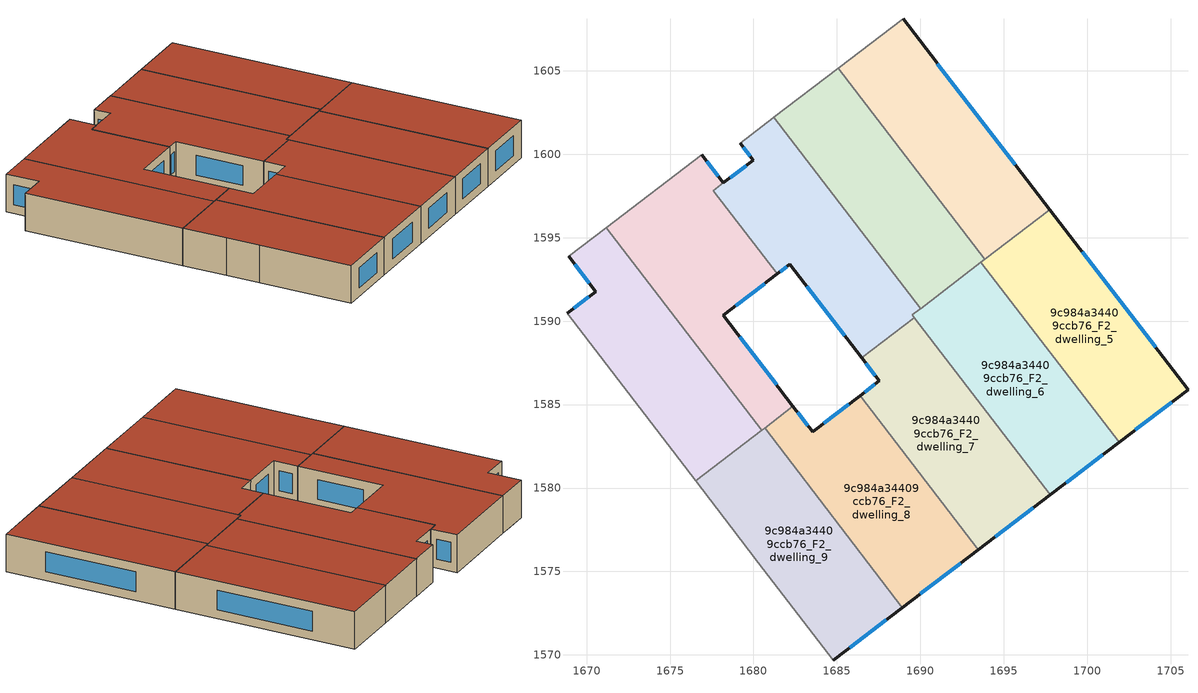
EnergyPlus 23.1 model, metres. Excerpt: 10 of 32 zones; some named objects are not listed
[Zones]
9c984a34409ccb76_F2_dwelling_0
 floor to 9c984a34409ccb76_F1_dwelling_0 (EU_floor_Construction): 1688.97,1608.13 1697.75,1596.69 1694.5,1594.21 1685.72,1605.66 z6
 floor to 9c984a34409ccb76_F1_dwelling_1 (EU_floor_Construction): 1685.72,1605.66 1694.5,1594.21 1693.86,1593.71 1685.07,1605.16 z6
 wall outside (EU_wall_Construction): 1697.75,1596.69 1688.97,1608.13 z6:9
 wall to 9c984a34409ccb76_F2_dwelling_1 (EU_wall_Construction): 1685.07,1605.16 1693.86,1593.71 z6:9
 wall adiabatic (EU_wall_Construction): 1688.97,1608.13 1685.07,1605.16 z6:9
 wall to 9c984a34409ccb76_F2_dwelling_5 (EU_wall_Construction): 1693.86,1593.71 1697.75,1596.69 z6:9
 window (EU_Window_Construction): 1695.69,1599.38 1691.03,1605.45 z6.7:8.3
 roof outside (EU_roof_Construction): 1697.75,1596.69 1688.97,1608.13 1685.07,1605.16 1693.86,1593.71 z9
9c984a34409ccb76_F2_dwelling_1
 floor to 9c984a34409ccb76_F1_dwelling_1 (EU_floor_Construction): 1685.07,1605.16 1693.86,1593.71 1691.27,1591.72 1682.48,1603.18 z6
 floor to 9c984a34409ccb76_F1_dwelling_2 (EU_floor_Construction): 1682.48,1603.18 1691.27,1591.72 1690.01,1590.76 1681.22,1602.22 z6
 wall to 9c984a34409ccb76_F2_dwelling_2 (EU_wall_Construction): 1681.22,1602.22 1690.01,1590.76 z6:9
 wall adiabatic (EU_wall_Construction): 1685.07,1605.16 1681.22,1602.22 z6:9
 wall to 9c984a34409ccb76_F2_dwelling_6 (EU_wall_Construction): 1690.01,1590.76 1693.63,1593.54 z6:9
 wall to 9c984a34409ccb76_F2_dwelling_5 (EU_wall_Construction): 1693.63,1593.54 1693.86,1593.71 z6:9
 roof outside (EU_roof_Construction): 1693.86,1593.71 1685.07,1605.16 1681.22,1602.22 1690.01,1590.76 z9
9c984a34409ccb76_F2_dwelling_2
 floor to 9c984a34409ccb76_F1_dwelling_2 (EU_floor_Construction): 1681.22,1602.22 1690.01,1590.76 1689.97,1590.73 1688.03,1589.24 1679.23,1600.71 1681.18,1602.19 z6
 floor to 9c984a34409ccb76_F1_dwelling_3 (EU_floor_Construction): 1679.98,1599.65 1679.19,1600.68 1679.23,1600.71 1688.03,1589.24 1686.36,1587.96 1682.18,1593.4 1681.43,1592.83 1677.6,1597.83 z6
 floor to 9c984a34409ccb76_F1_dwelling_8 (EU_floor_Construction): 1689.51,1590.37 1689.63,1590.21 1686.48,1587.8 1686.36,1587.96 z6
 wall outside (EU_wall_Construction): 1681.43,1592.83 1682.18,1593.4 1686.48,1587.8 / 1679.19,1600.68 1679.98,1599.65 1678.2,1598.29 z6:9
 wall to 9c984a34409ccb76_F2_dwelling_3 (EU_wall_Construction): 1678.2,1598.29 1677.6,1597.83 1681.43,1592.83 z6:9
 wall adiabatic (EU_wall_Construction): 1681.22,1602.22 1681.18,1602.19 1679.19,1600.68 z6:9
 wall to 9c984a34409ccb76_F2_dwelling_7 (EU_wall_Construction): 1686.48,1587.8 1689.63,1590.21 z6:9
 wall to 9c984a34409ccb76_F2_dwelling_6 (EU_wall_Construction): 1689.63,1590.21 1689.51,1590.37 1689.97,1590.73 1690.01,1590.76 z6:9
 window (EU_Window_Construction): 1681.61,1592.97 1682,1593.27 / 1679.38,1600.44 1679.8,1599.89 / 1683.19,1592.08 1685.47,1589.12 / 1679.56,1599.33 1678.62,1598.61 z6.7:8.3
 roof outside (EU_roof_Construction): 1689.63,1590.21 1689.51,1590.37 1689.97,1590.73 1690.01,1590.76 1681.22,1602.22 1681.18,1602.19 1679.19,1600.68 1679.98,1599.65 1677.6,1597.83 1681.43,1592.83 1682.18,1593.4 1686.48,1587.8 z9
9c984a34409ccb76_F2_dwelling_3
 floor to 9c984a34409ccb76_F1_dwelling_3 (EU_floor_Construction): 1678.2,1598.29 1677.6,1597.83 1681.43,1592.83 1679.21,1591.14 1674.08,1597.83 1676.9,1599.98 z6
 floor to 9c984a34409ccb76_F1_dwelling_4 (EU_floor_Construction): 1679.21,1591.14 1678.18,1590.35 1682.36,1584.89 1680.49,1583.46 1671.17,1595.61 1674.08,1597.83 z6
 wall outside (EU_wall_Construction): 1678.2,1598.29 1676.9,1599.98 / 1682.36,1584.89 1678.18,1590.35 1681.43,1592.83 z6:9
 wall to 9c984a34409ccb76_F2_dwelling_4 (EU_wall_Construction): 1671.17,1595.61 1680.49,1583.46 z6:9
 wall adiabatic (EU_wall_Construction): 1676.9,1599.98 1671.17,1595.61 z6:9
 wall to 9c984a34409ccb76_F2_dwelling_8 (EU_wall_Construction): 1680.67,1583.6 1682.36,1584.89 z6:9
 wall to 9c984a34409ccb76_F2_dwelling_9 (EU_wall_Construction): 1680.49,1583.46 1680.67,1583.6 z6:9
 window (EU_Window_Construction): 1677.9,1598.69 1677.21,1599.58 / 1678.95,1590.93 1680.67,1592.25 / 1681.38,1586.18 1679.17,1589.07 z6.7:8.3
 roof outside (EU_roof_Construction): 1682.36,1584.89 1678.18,1590.35 1681.43,1592.83 1677.6,1597.83 1678.2,1598.29 1676.9,1599.98 1671.17,1595.61 1680.49,1583.46 z9
9c984a34409ccb76_F2_dwelling_4
 floor to 9c984a34409ccb76_F1_dwelling_4 (EU_floor_Construction): 1671.17,1595.61 1680.49,1583.46 1679.88,1582.99 1670.56,1595.15 z6
 floor to 9c984a34409ccb76_F1_dwelling_5 (EU_floor_Construction): 1670.56,1595.15 1679.88,1582.99 1676.53,1580.42 1668.82,1590.47 1670.53,1591.78 1668.91,1593.9 z6
 wall outside (EU_wall_Construction): 1668.91,1593.9 1670.53,1591.78 1668.82,1590.47 z6:9
 wall adiabatic (EU_wall_Construction): 1668.82,1590.47 1676.53,1580.42 / 1671.17,1595.61 1668.91,1593.9 z6:9
 wall to 9c984a34409ccb76_F2_dwelling_9 (EU_wall_Construction): 1676.53,1580.42 1680.49,1583.46 z6:9
 window (EU_Window_Construction): 1670.13,1591.47 1669.22,1590.78 / 1669.29,1593.4 1670.15,1592.27 z6.7:8.3
 roof outside (EU_roof_Construction): 1680.49,1583.46 1671.17,1595.61 1668.91,1593.9 1670.53,1591.78 1668.82,1590.47 1676.53,1580.42 z9
9c984a34409ccb76_F2_dwelling_5
 floor to 9c984a34409ccb76_F1_dwelling_6 (EU_floor_Construction): 1697.75,1596.69 1706.05,1585.89 1701.91,1582.74 1693.63,1593.54 z6
 wall outside (EU_wall_Construction): 1701.91,1582.74 1706.05,1585.89 1697.75,1596.69 z6:9
 wall to 9c984a34409ccb76_F2_dwelling_6 (EU_wall_Construction): 1693.63,1593.54 1701.91,1582.74 z6:9
 window (EU_Window_Construction): 1704.1,1588.43 1699.7,1594.16 / 1702.88,1583.48 1705.08,1585.15 z6.7:8.3
 roof outside (EU_roof_Construction): 1706.05,1585.89 1697.75,1596.69 1693.63,1593.54 1701.91,1582.74 z9
9c984a34409ccb76_F2_dwelling_6
 floor to 9c984a34409ccb76_F1_dwelling_7 (EU_floor_Construction): 1693.63,1593.54 1701.91,1582.74 1697.78,1579.58 1689.51,1590.37 z6
 wall outside (EU_wall_Construction): 1697.78,1579.58 1701.91,1582.74 z6:9
 wall to 9c984a34409ccb76_F2_dwelling_7 (EU_wall_Construction): 1689.63,1590.21 1697.78,1579.58 z6:9
 window (EU_Window_Construction): 1698.75,1580.33 1700.94,1582 z6.7:8.3
 roof outside (EU_roof_Construction): 1701.91,1582.74 1693.63,1593.54 1689.51,1590.37 1697.78,1579.58 z9
9c984a34409ccb76_F2_dwelling_7
 floor to 9c984a34409ccb76_F1_dwelling_8 (EU_floor_Construction): 1689.63,1590.21 1697.78,1579.58 1693.48,1576.3 1686.4,1585.54 1687.54,1586.42 1686.48,1587.8 z6
 wall outside (EU_wall_Construction): 1693.48,1576.3 1697.78,1579.58 / 1686.48,1587.8 1687.54,1586.42 1686.4,1585.54 z6:9
 wall to 9c984a34409ccb76_F2_dwelling_8 (EU_wall_Construction): 1686.4,1585.54 1693.48,1576.3 z6:9
 window (EU_Window_Construction): 1694.49,1577.07 1696.77,1578.81 / 1687.27,1586.21 1686.66,1585.75 / 1686.73,1587.48 1687.29,1586.74 z6.7:8.3
 roof outside (EU_roof_Construction): 1697.78,1579.58 1689.63,1590.21 1686.48,1587.8 1687.54,1586.42 1686.4,1585.54 1693.48,1576.3 z9
9c984a34409ccb76_F2_dwelling_8
 floor to 9c984a34409ccb76_F1_dwelling_9 (EU_floor_Construction): 1686.4,1585.54 1693.48,1576.3 1688.93,1572.83 1680.67,1583.6 1682.36,1584.89 1683.54,1583.36 z6
 wall outside (EU_wall_Construction): 1686.4,1585.54 1683.54,1583.36 1682.36,1584.89 / 1688.93,1572.83 1693.48,1576.3 z6:9
 wall to 9c984a34409ccb76_F2_dwelling_9 (EU_wall_Construction): 1680.67,1583.6 1688.93,1572.83 z6:9
 window (EU_Window_Construction): 1683.27,1583.72 1682.64,1584.53 / 1685.73,1585.03 1684.21,1583.87 / 1690,1573.65 1692.41,1575.49 z6.7:8.3
 roof outside (EU_roof_Construction): 1693.48,1576.3 1686.4,1585.54 1683.54,1583.36 1682.36,1584.89 1680.67,1583.6 1688.93,1572.83 z9
9c984a34409ccb76_F2_dwelling_9
 floor to 9c984a34409ccb76_F1_dwelling_10 (EU_floor_Construction): 1680.67,1583.6 1688.93,1572.83 1684.78,1569.67 1680.29,1575.52 1678.66,1577.65 1676.53,1580.42 z6
 wall outside (EU_wall_Construction): 1684.78,1569.67 1688.93,1572.83 z6:9
 wall adiabatic (EU_wall_Construction): 1676.53,1580.42 1678.66,1577.65 1680.29,1575.52 1684.78,1569.67 z6:9
 window (EU_Window_Construction): 1685.76,1570.41 1687.95,1572.09 z6.7:8.3
 roof outside (EU_roof_Construction): 1688.93,1572.83 1680.67,1583.6 1676.53,1580.42 1678.66,1577.65 1680.29,1575.52 1684.78,1569.67 z9
[Building]
EU S2 Campaign: North Axis=0; Terrain=City; Solar Distribution=FullExterior
[Site:Location]
Budapest.Ferenc.Liszt.Intl.AP: Latitude=47.437; Longitude=19.256; Time Zone=1; Elevation=185
[SizingPeriod:WeatherFileDays]
AnnualSizingPeriod: Begin Month=1; Begin Day of Month=1; End Month=12; End Day of Month=31; Day of Week for Start Day=Monday; Use Weather File Daylight Saving Period=No; Use Weather File Rain and Snow Indicators=No
[MATERIAL]
EU_InternalMass_Material: Roughness=MediumRough; Thickness=0.1; Conductivity=1; Density=1800; Specific Heat=900; Thermal Absorptance=0.9; Solar Absorptance=0.7; Visible Absorptance=0.7
[MATERIAL:NOMASS] Roughness=MediumRough; Thermal Absorptance=0.9; Solar Absorptance=0.7; Visible Absorptance=0.7
Name | Thermal Resistance
EU_wall_NoMass | 0.832559
EU_roof_NoMass | 1.39638
EU_floor_NoMass | 0.872794
[WINDOWMATERIAL:SIMPLEGLAZINGSYSTEM]
EU_Window_SimpleGlazing: UFactor=2.79869; Solar Heat Gain Coefficient=0.75; Visible Transmittance=0.75
[CONSTRUCTION]
EU_wall_Construction: EU_wall_NoMass
EU_roof_Construction: EU_roof_NoMass
EU_floor_Construction: EU_floor_NoMass
EU_Window_Construction: EU_Window_SimpleGlazing
EU_InternalMass_Construction: EU_InternalMass_Material
[ZONE] Type=1; Multiplier=1; Ceiling Height=autocalculate; Floor Area=autocalculate; Part of Total Floor Area=Yes
Name | Volume
9c984a34409ccb76_F2_dwelling_0 | 212.155
9c984a34409ccb76_F2_dwelling_1 | 209.934
9c984a34409ccb76_F2_dwelling_2 | 211.848
9c984a34409ccb76_F2_dwelling_3 | 216.955
9c984a34409ccb76_F2_dwelling_4 | 212.128
9c984a34409ccb76_F2_dwelling_5 | 212.136
9c984a34409ccb76_F2_dwelling_6 | 212.127
9c984a34409ccb76_F2_dwelling_7 | 209.711
9c984a34409ccb76_F2_dwelling_8 | 212.142
9c984a34409ccb76_F2_dwelling_9 | 212.144
[INTERNALMASS] Construction=EU_InternalMass_Construction
Name | Zone or ZoneList | Surface Area
9c984a34409ccb76_F2_dwelling_0_EU_InternalMass | 9c984a34409ccb76_F2_dwelling_0 | 70.7186
9c984a34409ccb76_F2_dwelling_1_EU_InternalMass | 9c984a34409ccb76_F2_dwelling_1 | 69.984
9c984a34409ccb76_F2_dwelling_2_EU_InternalMass | 9c984a34409ccb76_F2_dwelling_2 | 70.6109
9c984a34409ccb76_F2_dwelling_3_EU_InternalMass | 9c984a34409ccb76_F2_dwelling_3 | 72.3188
9c984a34409ccb76_F2_dwelling_4_EU_InternalMass | 9c984a34409ccb76_F2_dwelling_4 | 70.7095
9c984a34409ccb76_F2_dwelling_5_EU_InternalMass | 9c984a34409ccb76_F2_dwelling_5 | 70.7118
9c984a34409ccb76_F2_dwelling_6_EU_InternalMass | 9c984a34409ccb76_F2_dwelling_6 | 70.709
9c984a34409ccb76_F2_dwelling_7_EU_InternalMass | 9c984a34409ccb76_F2_dwelling_7 | 69.9031
9c984a34409ccb76_F2_dwelling_8_EU_InternalMass | 9c984a34409ccb76_F2_dwelling_8 | 70.7142
9c984a34409ccb76_F2_dwelling_9_EU_InternalMass | 9c984a34409ccb76_F2_dwelling_9 | 70.7147
[OTHEREQUIPMENT] Fuel Type=Electricity; Design Level Calculation Method=Watts/Area; Power per Zone Floor Area=1; Fraction Latent=0; Fraction Radiant=0; Fraction Lost=0; Carbon Dioxide Generation Rate=0; EndUse Subcategory=EU_Step8_InternalGains
Name | Zone or ZoneList or Space or SpaceList | Schedule
EU_Step8_InternalGain_9c984a34409ccb76_F2_dwelling_0_f000 | 9c984a34409ccb76_F2_dwelling_0 | EU_Step8_GainSchedule_9c984a34409ccb76_F2_dwelling_0_f000
EU_Step8_InternalGain_9c984a34409ccb76_F2_dwelling_1_f000 | 9c984a34409ccb76_F2_dwelling_1 | EU_Step8_GainSchedule_9c984a34409ccb76_F2_dwelling_1_f000
EU_Step8_InternalGain_9c984a34409ccb76_F2_dwelling_2_f000 | 9c984a34409ccb76_F2_dwelling_2 | EU_Step8_GainSchedule_9c984a34409ccb76_F2_dwelling_2_f000
EU_Step8_InternalGain_9c984a34409ccb76_F2_dwelling_3_f000 | 9c984a34409ccb76_F2_dwelling_3 | EU_Step8_GainSchedule_9c984a34409ccb76_F2_dwelling_3_f000
EU_Step8_InternalGain_9c984a34409ccb76_F2_dwelling_4_f000 | 9c984a34409ccb76_F2_dwelling_4 | EU_Step8_GainSchedule_9c984a34409ccb76_F2_dwelling_4_f000
EU_Step8_InternalGain_9c984a34409ccb76_F2_dwelling_5_f000 | 9c984a34409ccb76_F2_dwelling_5 | EU_Step8_GainSchedule_9c984a34409ccb76_F2_dwelling_5_f000
EU_Step8_InternalGain_9c984a34409ccb76_F2_dwelling_6_f000 | 9c984a34409ccb76_F2_dwelling_6 | EU_Step8_GainSchedule_9c984a34409ccb76_F2_dwelling_6_f000
EU_Step8_InternalGain_9c984a34409ccb76_F2_dwelling_7_f000 | 9c984a34409ccb76_F2_dwelling_7 | EU_Step8_GainSchedule_9c984a34409ccb76_F2_dwelling_7_f000
EU_Step8_InternalGain_9c984a34409ccb76_F2_dwelling_8_f000 | 9c984a34409ccb76_F2_dwelling_8 | EU_Step8_GainSchedule_9c984a34409ccb76_F2_dwelling_8_f000
EU_Step8_InternalGain_9c984a34409ccb76_F2_dwelling_9_f000 | 9c984a34409ccb76_F2_dwelling_9 | EU_Step8_GainSchedule_9c984a34409ccb76_F2_dwelling_9_f000
[ZONEVENTILATION:DESIGNFLOWRATE] Schedule=EU_AlwaysOn; Design Flow Rate Calculation Method=AirChanges/Hour; Air Changes per Hour=0.475469; Ventilation Type=Natural; Fan Pressure Rise=0; Fan Total Efficiency=1; Constant Term Coefficient=1; Temperature Term Coefficient=0; Velocity Term Coefficient=0; Velocity Squared Term Coefficient=0; Minimum Indoor Temperature=-100; Maximum Indoor Temperature=100; Delta Temperature=-100; Minimum Outdoor Temperature=-100; Maximum Outdoor Temperature=100; Maximum Wind Speed=40
Name | Zone or ZoneList or Space or SpaceList
EU_ConstantAir_9c984a34409ccb76_F2_dwelling_0 | 9c984a34409ccb76_F2_dwelling_0
EU_ConstantAir_9c984a34409ccb76_F2_dwelling_1 | 9c984a34409ccb76_F2_dwelling_1
EU_ConstantAir_9c984a34409ccb76_F2_dwelling_2 | 9c984a34409ccb76_F2_dwelling_2
EU_ConstantAir_9c984a34409ccb76_F2_dwelling_3 | 9c984a34409ccb76_F2_dwelling_3
EU_ConstantAir_9c984a34409ccb76_F2_dwelling_4 | 9c984a34409ccb76_F2_dwelling_4
EU_ConstantAir_9c984a34409ccb76_F2_dwelling_5 | 9c984a34409ccb76_F2_dwelling_5
EU_ConstantAir_9c984a34409ccb76_F2_dwelling_6 | 9c984a34409ccb76_F2_dwelling_6
EU_ConstantAir_9c984a34409ccb76_F2_dwelling_7 | 9c984a34409ccb76_F2_dwelling_7
EU_ConstantAir_9c984a34409ccb76_F2_dwelling_8 | 9c984a34409ccb76_F2_dwelling_8
EU_ConstantAir_9c984a34409ccb76_F2_dwelling_9 | 9c984a34409ccb76_F2_dwelling_9
[HVACTEMPLATE:ZONE:IDEALLOADSAIRSYSTEM] System Availability Schedule=EU_AlwaysOn; Maximum Heating Supply Air Temperature=50; Minimum Cooling Supply Air Temperature=13; Maximum Heating Supply Air Humidity Ratio=0.0156; Minimum Cooling Supply Air Humidity Ratio=0.0077; Heating Limit=NoLimit; Cooling Limit=NoLimit; Heating Availability Schedule=EU_AlwaysOn; Cooling Availability Schedule=EU_CoolingOff; Dehumidification Control Type=ConstantSensibleHeatRatio; Cooling Sensible Heat Ratio=0.7; Dehumidification Setpoint=60; Humidification Control Type=None; Humidification Setpoint=30; Outdoor Air Method=None; Outdoor Air Flow Rate per Person=0.00944; Outdoor Air Flow Rate per Zone Floor Area=0; Outdoor Air Flow Rate per Zone=0; Demand Controlled Ventilation Type=None; Outdoor Air Economizer Type=NoEconomizer; Heat Recovery Type=None; Sensible Heat Recovery Effectiveness=0.7; Latent Heat Recovery Effectiveness=0.65
Name | Template Thermostat
9c984a34409ccb76_F2_dwelling_0 | EU_HeatOnly_9c984a34409ccb76_F2_dwelling_0
9c984a34409ccb76_F2_dwelling_1 | EU_HeatOnly_9c984a34409ccb76_F2_dwelling_1
9c984a34409ccb76_F2_dwelling_2 | EU_HeatOnly_9c984a34409ccb76_F2_dwelling_2
9c984a34409ccb76_F2_dwelling_3 | EU_HeatOnly_9c984a34409ccb76_F2_dwelling_3
9c984a34409ccb76_F2_dwelling_4 | EU_HeatOnly_9c984a34409ccb76_F2_dwelling_4
9c984a34409ccb76_F2_dwelling_5 | EU_HeatOnly_9c984a34409ccb76_F2_dwelling_5
9c984a34409ccb76_F2_dwelling_6 | EU_HeatOnly_9c984a34409ccb76_F2_dwelling_6
9c984a34409ccb76_F2_dwelling_7 | EU_HeatOnly_9c984a34409ccb76_F2_dwelling_7
9c984a34409ccb76_F2_dwelling_8 | EU_HeatOnly_9c984a34409ccb76_F2_dwelling_8
9c984a34409ccb76_F2_dwelling_9 | EU_HeatOnly_9c984a34409ccb76_F2_dwelling_9
[SIZING:ZONE] Zone Cooling Design Supply Air Temperature Input Method=SupplyAirTemperature; Zone Cooling Design Supply Air Temperature=13; Zone Heating Design Supply Air Temperature Input Method=SupplyAirTemperature; Zone Heating Design Supply Air Temperature=50; Zone Cooling Design Supply Air Humidity Ratio=0.008; Zone Heating Design Supply Air Humidity Ratio=0.008; Cooling Design Air Flow Method=DesignDay; Cooling Design Air Flow Rate=0; Cooling Minimum Air Flow per Zone Floor Area=0.000762; Cooling Minimum Air Flow=0; Cooling Minimum Air Flow Fraction=0.2; Heating Design Air Flow Method=DesignDay; Heating Design Air Flow Rate=0; Heating Maximum Air Flow per Zone Floor Area=0.002032; Heating Maximum Air Flow=0.141576; Heating Maximum Air Flow Fraction=0.3; Account for Dedicated Outdoor Air System=No; Dedicated Outdoor Air System Control Strategy=NeutralSupplyAir; Dedicated Outdoor Air Low Setpoint Temperature for Design=autosize; Dedicated Outdoor Air High Setpoint Temperature for Design=autosize; Zone Load Sizing Method=Sensible Load Only No Latent Load; Zone Latent Cooling Design Supply Air Humidity Ratio Input Method=HumidityRatioDifference; Zone Cooling Design Supply Air Humidity Ratio Difference=0.005; Zone Latent Heating Design Supply Air Humidity Ratio Input Method=HumidityRatioDifference; Zone Humidification Design Supply Air Humidity Ratio Difference=0.005
9c984a34409ccb76_F2_dwelling_0; 9c984a34409ccb76_F2_dwelling_1; 9c984a34409ccb76_F2_dwelling_2; 9c984a34409ccb76_F2_dwelling_3; 9c984a34409ccb76_F2_dwelling_4; 9c984a34409ccb76_F2_dwelling_5; 9c984a34409ccb76_F2_dwelling_6; 9c984a34409ccb76_F2_dwelling_7; 9c984a34409ccb76_F2_dwelling_8; 9c984a34409ccb76_F2_dwelling_9
[SCHEDULE:CONSTANT]
Name | Hourly Value
EU_AlwaysOn | 1
EU_CoolingOff | 0
[SCHEDULE:FILE] Column Number=1; Rows to Skip at Top=0; Number of Hours of Data=8760; Column Separator=Comma; Interpolate to Timestep=No; Minutes per Item=60; Adjust Schedule for Daylight Savings=Yes
Name | File
EU_Step8_GainSchedule_9c984a34409ccb76_F2_dwelling_0_f000 | ../../schedules/9c984a34409ccb76/9c984a34409ccb76_F2_dwelling_0_f000_gain.csv
EU_Step8_GainSchedule_9c984a34409ccb76_F2_dwelling_1_f000 | ../../schedules/9c984a34409ccb76/9c984a34409ccb76_F2_dwelling_1_f000_gain.csv
EU_Step8_GainSchedule_9c984a34409ccb76_F2_dwelling_2_f000 | ../../schedules/9c984a34409ccb76/9c984a34409ccb76_F2_dwelling_2_f000_gain.csv
EU_Step8_GainSchedule_9c984a34409ccb76_F2_dwelling_3_f000 | ../../schedules/9c984a34409ccb76/9c984a34409ccb76_F2_dwelling_3_f000_gain.csv
EU_Step8_GainSchedule_9c984a34409ccb76_F2_dwelling_4_f000 | ../../schedules/9c984a34409ccb76/9c984a34409ccb76_F2_dwelling_4_f000_gain.csv
EU_Step8_GainSchedule_9c984a34409ccb76_F2_dwelling_5_f000 | ../../schedules/9c984a34409ccb76/9c984a34409ccb76_F2_dwelling_5_f000_gain.csv
EU_Step8_GainSchedule_9c984a34409ccb76_F2_dwelling_6_f000 | ../../schedules/9c984a34409ccb76/9c984a34409ccb76_F2_dwelling_6_f000_gain.csv
EU_Step8_GainSchedule_9c984a34409ccb76_F2_dwelling_7_f000 | ../../schedules/9c984a34409ccb76/9c984a34409ccb76_F2_dwelling_7_f000_gain.csv
EU_Step8_GainSchedule_9c984a34409ccb76_F2_dwelling_8_f000 | ../../schedules/9c984a34409ccb76/9c984a34409ccb76_F2_dwelling_8_f000_gain.csv
EU_Step8_GainSchedule_9c984a34409ccb76_F2_dwelling_9_f000 | ../../schedules/9c984a34409ccb76/9c984a34409ccb76_F2_dwelling_9_f000_gain.csv
